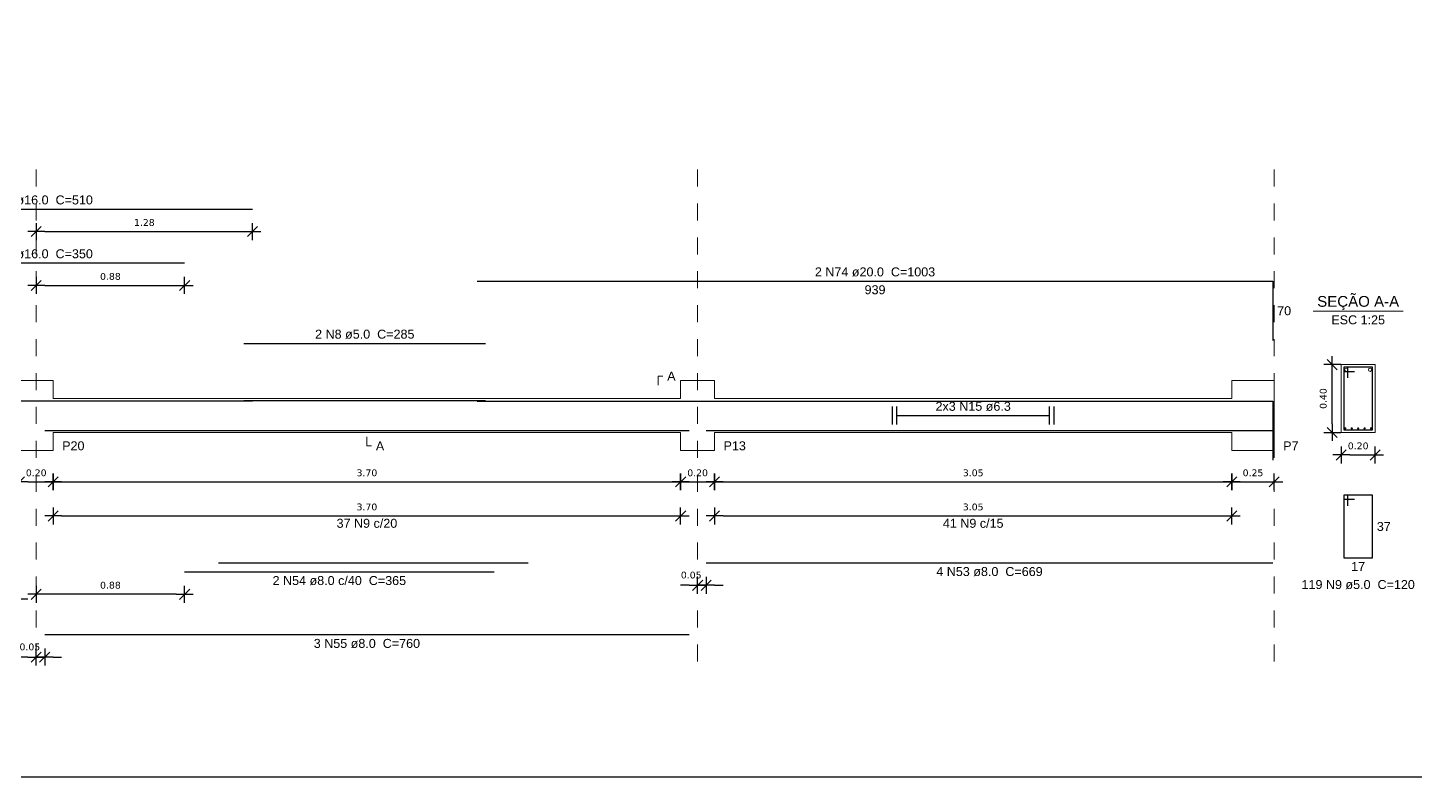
# Model space of a CAD drawing. Extents: x 25 to 1028, y -81 to 176.
# Drawn here: x 789.32 to 797.5, y 58.41 to 62.83 of the extents above; entities that cross this region are included whole.
import ezdxf

# ---------------------------------------------------------------- set-up
doc = ezdxf.new("R2010")
doc.units = 0
doc.header["$LTSCALE"] = 0.3
doc.header["$PDSIZE"] = 0.1
doc.linetypes.add('DOT2', pattern=[3.175, 0, -3.175])
doc.layers.get('0').update_dxf_attribs({"linetype": 'CONTINUOUS'})
doc.layers.get('Defpoints').update_dxf_attribs({"linetype": 'CONTINUOUS'})
doc.layers.add('ARQ-CTA-1_025', color=1, linetype='CONTINUOUS')
for name, color, linetype, lineweight in [('DT-Barras na forma', 2, 'CONTINUOUS', 30), ('DT-Barras no corte', 5, 'CONTINUOUS', 5), ('DT-Barras rebatidas', 2, 'CONTINUOUS', 30), ('DT-Forma', 5, 'CONTINUOUS', 5), ('DT-Pontilhado', 9, 'DOT2', 5), ('DT-Textos', 7, 'CONTINUOUS', 5)]:
    doc.layers.add(name, color=color, linetype=linetype, lineweight=lineweight)
doc.layers.add('VPort', color=45, linetype='CONTINUOUS', plot=False)
doc.styles.add('Arial', font='arial.ttf')
doc.styles.add('FNDE Texto Cota 0025', font='verdana.ttf', dxfattribs={"height": 0.04})
doc.dimstyles.new('FNDE 1-0025', dxfattribs={"dimscale": 5, "dimtxt": 0.04, "dimasz": 0.01, "dimexe": 0.15, "dimexo": 0.15, "dimgap": 0.005, "dimtad": 1, "dimzin": 1, "dimdsep": 46, "dimtxsty": 'FNDE Texto Cota 0025', "dimblk": 'tic', "dimcen": 0.015, "dimdle": 0.15, "dimse1": 1, "dimse2": 1, "dimclrd": 251, "dimclre": 251, "dimclrt": 256, "dimaunit": 1, "dimadec": 3, "dimazin": 0, "dimtfac": 1, "dimtix": 1, "dimtmove": 2, "dimatfit": 3, "dimfxl": 0.15, "dimtvp": 1, "dimtolj": 1, "dimtzin": 0, "dimarcsym": 0})

# ---------------------------------------------------------------- blocks, each defined once
blk = doc.blocks.new('tic')
at = {"color": 251}
for p, q in [((-1, 0), (1, 0)), ((0, -1), (0, 1))]:
    blk.add_line(p, q, dxfattribs=at)
blk.add_line((-0.6, -0.6), (0.6, 0.6))
blk = doc.blocks.new('*D601')
at = {"layer": 'ARQ-CTA-1_025', "color": 251, "lineweight": -2}
blk.add_line((789.3196, 60.1514), (789.4196, 60.1514), dxfattribs=at)
at = {"layer": 'Defpoints', "color": 0}
for p in [(789.2696, 60.2837), (789.4696, 60.2837), (789.4696, 60.1514)]:
    blk.add_point(p, dxfattribs=at)
at = {"layer": 'ARQ-CTA-1_025', "color": 251, "lineweight": -2, "xscale": 0.05, "yscale": 0.05, "zscale": 0.05, "rotation": 180}
blk.add_blockref('tic', (789.2696, 60.1514), dxfattribs=at)
at = {"layer": 'ARQ-CTA-1_025', "color": 251, "lineweight": -2, "xscale": 0.05, "yscale": 0.05, "zscale": 0.05}
blk.add_blockref('tic', (789.4696, 60.1514), dxfattribs=at)
at = {"layer": 'ARQ-CTA-1_025', "insert": (789.3696, 60.2043), "char_height": 0.04, "attachment_point": 5, "style": 'FNDE Texto Cota 0025'}
blk.add_mtext('\\A1;0.20', dxfattribs=at)
blk = doc.blocks.new('*D602')
at = {"layer": 'ARQ-CTA-1_025', "color": 251, "lineweight": -2}
blk.add_line((789.5196, 60.1514), (793.1196, 60.1514), dxfattribs=at)
at = {"layer": 'Defpoints', "color": 0}
for p in [(789.4696, 60.2837), (793.1696, 60.2837), (793.1696, 60.1514)]:
    blk.add_point(p, dxfattribs=at)
at = {"layer": 'ARQ-CTA-1_025', "color": 251, "lineweight": -2, "xscale": 0.05, "yscale": 0.05, "zscale": 0.05, "rotation": 180}
blk.add_blockref('tic', (789.4696, 60.1514), dxfattribs=at)
at = {"layer": 'ARQ-CTA-1_025', "color": 251, "lineweight": -2, "xscale": 0.05, "yscale": 0.05, "zscale": 0.05}
blk.add_blockref('tic', (793.1696, 60.1514), dxfattribs=at)
at = {"layer": 'ARQ-CTA-1_025', "insert": (791.3196, 60.2043), "char_height": 0.04, "attachment_point": 5, "style": 'FNDE Texto Cota 0025'}
blk.add_mtext('\\A1;3.70', dxfattribs=at)
blk = doc.blocks.new('*D603')
at = {"layer": 'ARQ-CTA-1_025', "color": 251, "lineweight": -2}
blk.add_line((793.2196, 60.1514), (793.3196, 60.1514), dxfattribs=at)
at = {"layer": 'Defpoints', "color": 0}
for p in [(793.1696, 60.2837), (793.3696, 60.2837), (793.3696, 60.1514)]:
    blk.add_point(p, dxfattribs=at)
at = {"layer": 'ARQ-CTA-1_025', "color": 251, "lineweight": -2, "xscale": 0.05, "yscale": 0.05, "zscale": 0.05, "rotation": 180}
blk.add_blockref('tic', (793.1696, 60.1514), dxfattribs=at)
at = {"layer": 'ARQ-CTA-1_025', "color": 251, "lineweight": -2, "xscale": 0.05, "yscale": 0.05, "zscale": 0.05}
blk.add_blockref('tic', (793.3696, 60.1514), dxfattribs=at)
at = {"layer": 'ARQ-CTA-1_025', "insert": (793.2696, 60.2043), "char_height": 0.04, "attachment_point": 5, "style": 'FNDE Texto Cota 0025'}
blk.add_mtext('\\A1;0.20', dxfattribs=at)
blk = doc.blocks.new('*D604')
at = {"layer": 'ARQ-CTA-1_025', "color": 251, "lineweight": -2}
blk.add_line((793.4196, 60.1514), (796.3696, 60.1514), dxfattribs=at)
at = {"layer": 'Defpoints', "color": 0}
for p in [(793.3696, 60.2837), (796.4196, 60.2837), (796.4196, 60.1514)]:
    blk.add_point(p, dxfattribs=at)
at = {"layer": 'ARQ-CTA-1_025', "color": 251, "lineweight": -2, "xscale": 0.05, "yscale": 0.05, "zscale": 0.05, "rotation": 180}
blk.add_blockref('tic', (793.3696, 60.1514), dxfattribs=at)
at = {"layer": 'ARQ-CTA-1_025', "color": 251, "lineweight": -2, "xscale": 0.05, "yscale": 0.05, "zscale": 0.05}
blk.add_blockref('tic', (796.4196, 60.1514), dxfattribs=at)
at = {"layer": 'ARQ-CTA-1_025', "insert": (794.8946, 60.2043), "char_height": 0.04, "attachment_point": 5, "style": 'FNDE Texto Cota 0025'}
blk.add_mtext('\\A1;3.05', dxfattribs=at)
blk = doc.blocks.new('*D605')
at = {"layer": 'ARQ-CTA-1_025', "color": 251, "lineweight": -2}
blk.add_line((796.4696, 60.1514), (796.6196, 60.1514), dxfattribs=at)
at = {"layer": 'Defpoints', "color": 0}
for p in [(796.4196, 60.2837), (796.6696, 60.2837), (796.6696, 60.1514)]:
    blk.add_point(p, dxfattribs=at)
at = {"layer": 'ARQ-CTA-1_025', "color": 251, "lineweight": -2, "xscale": 0.05, "yscale": 0.05, "zscale": 0.05, "rotation": 180}
blk.add_blockref('tic', (796.4196, 60.1514), dxfattribs=at)
at = {"layer": 'ARQ-CTA-1_025', "color": 251, "lineweight": -2, "xscale": 0.05, "yscale": 0.05, "zscale": 0.05}
blk.add_blockref('tic', (796.6696, 60.1514), dxfattribs=at)
at = {"layer": 'ARQ-CTA-1_025', "insert": (796.5446, 60.2043), "char_height": 0.04, "attachment_point": 5, "style": 'FNDE Texto Cota 0025'}
blk.add_mtext('\\A1;0.25', dxfattribs=at)
blk = doc.blocks.new('*D607')
at = {"layer": 'ARQ-CTA-1_025', "color": 251, "lineweight": -2}
blk.add_line((790.1946, 59.4885), (789.4196, 59.4885), dxfattribs=at)
at = {"layer": 'Defpoints', "color": 0}
for p in [(789.3696, 59.6209), (790.2446, 59.6209), (789.3696, 59.4885)]:
    blk.add_point(p, dxfattribs=at)
at = {"layer": 'ARQ-CTA-1_025', "color": 251, "lineweight": -2, "xscale": 0.05, "yscale": 0.05, "zscale": 0.05, "rotation": 180}
blk.add_blockref('tic', (789.3696, 59.4885), dxfattribs=at)
at = {"layer": 'ARQ-CTA-1_025', "color": 251, "lineweight": -2, "xscale": 0.05, "yscale": 0.05, "zscale": 0.05}
blk.add_blockref('tic', (790.2446, 59.4885), dxfattribs=at)
at = {"layer": 'ARQ-CTA-1_025', "insert": (789.8071, 59.5415), "char_height": 0.04, "attachment_point": 5, "style": 'FNDE Texto Cota 0025'}
blk.add_mtext('\\A1;0.88', dxfattribs=at)
blk = doc.blocks.new('*D608')
at = {"layer": 'ARQ-CTA-1_025', "color": 251, "lineweight": -2}
for p, q in [((789.3196, 59.1179), (789.2696, 59.1179)), ((789.4196, 59.1179), (789.3696, 59.1179)), ((789.4696, 59.1179), (789.5196, 59.1179))]:
    blk.add_line(p, q, dxfattribs=at)
at = {"layer": 'Defpoints', "color": 0}
for p in [(789.3696, 59.2503), (789.4196, 59.2503), (789.3696, 59.1179)]:
    blk.add_point(p, dxfattribs=at)
at = {"layer": 'ARQ-CTA-1_025', "color": 251, "lineweight": -2, "xscale": 0.05, "yscale": 0.05, "zscale": 0.05}
blk.add_blockref('tic', (789.3696, 59.1179), dxfattribs=at)
at = {"layer": 'ARQ-CTA-1_025', "color": 251, "lineweight": -2, "xscale": 0.05, "yscale": 0.05, "zscale": 0.05, "rotation": 180}
blk.add_blockref('tic', (789.4196, 59.1179), dxfattribs=at)
at = {"layer": 'ARQ-CTA-1_025', "insert": (789.3319, 59.1778), "char_height": 0.04, "attachment_point": 5, "style": 'FNDE Texto Cota 0025'}
blk.add_mtext('\\A1;0.05', dxfattribs=at)
blk = doc.blocks.new('*D609')
at = {"layer": 'ARQ-CTA-1_025', "color": 251, "lineweight": -2}
for p, q in [((793.2196, 59.5415), (793.1696, 59.5415)), ((793.3196, 59.5415), (793.2696, 59.5415)), ((793.3696, 59.5415), (793.4196, 59.5415))]:
    blk.add_line(p, q, dxfattribs=at)
at = {"layer": 'Defpoints', "color": 0}
for p in [(793.2696, 59.6739), (793.3196, 59.6739), (793.2696, 59.5415)]:
    blk.add_point(p, dxfattribs=at)
at = {"layer": 'ARQ-CTA-1_025', "color": 251, "lineweight": -2, "xscale": 0.05, "yscale": 0.05, "zscale": 0.05}
blk.add_blockref('tic', (793.2696, 59.5415), dxfattribs=at)
at = {"layer": 'ARQ-CTA-1_025', "color": 251, "lineweight": -2, "xscale": 0.05, "yscale": 0.05, "zscale": 0.05, "rotation": 180}
blk.add_blockref('tic', (793.3196, 59.5415), dxfattribs=at)
at = {"layer": 'ARQ-CTA-1_025', "insert": (793.2319, 59.6014), "char_height": 0.04, "attachment_point": 5, "style": 'FNDE Texto Cota 0025'}
blk.add_mtext('\\A1;0.05', dxfattribs=at)
blk = doc.blocks.new('*D610')
at = {"layer": 'ARQ-CTA-1_025', "color": 251, "lineweight": -2}
blk.add_line((789.4196, 61.3096), (790.1946, 61.3096), dxfattribs=at)
at = {"layer": 'Defpoints', "color": 0}
for p in [(789.3696, 61.4419), (790.2446, 61.4419), (790.2446, 61.3096)]:
    blk.add_point(p, dxfattribs=at)
at = {"layer": 'ARQ-CTA-1_025', "color": 251, "lineweight": -2, "xscale": 0.05, "yscale": 0.05, "zscale": 0.05, "rotation": 180}
blk.add_blockref('tic', (789.3696, 61.3096), dxfattribs=at)
at = {"layer": 'ARQ-CTA-1_025', "color": 251, "lineweight": -2, "xscale": 0.05, "yscale": 0.05, "zscale": 0.05}
blk.add_blockref('tic', (790.2446, 61.3096), dxfattribs=at)
at = {"layer": 'ARQ-CTA-1_025', "insert": (789.8071, 61.3625), "char_height": 0.04, "attachment_point": 5, "style": 'FNDE Texto Cota 0025'}
blk.add_mtext('\\A1;0.88', dxfattribs=at)
blk = doc.blocks.new('*D611')
at = {"layer": 'ARQ-CTA-1_025', "color": 251, "lineweight": -2}
blk.add_line((789.4196, 61.6273), (790.5946, 61.6273), dxfattribs=at)
at = {"layer": 'Defpoints', "color": 0}
for p in [(789.3696, 61.7596), (790.6446, 61.7596), (790.6446, 61.6273)]:
    blk.add_point(p, dxfattribs=at)
at = {"layer": 'ARQ-CTA-1_025', "color": 251, "lineweight": -2, "xscale": 0.05, "yscale": 0.05, "zscale": 0.05, "rotation": 180}
blk.add_blockref('tic', (789.3696, 61.6273), dxfattribs=at)
at = {"layer": 'ARQ-CTA-1_025', "color": 251, "lineweight": -2, "xscale": 0.05, "yscale": 0.05, "zscale": 0.05}
blk.add_blockref('tic', (790.6446, 61.6273), dxfattribs=at)
at = {"layer": 'ARQ-CTA-1_025', "insert": (790.0071, 61.6802), "char_height": 0.04, "attachment_point": 5, "style": 'FNDE Texto Cota 0025'}
blk.add_mtext('\\A1;1.28', dxfattribs=at)
blk = doc.blocks.new('*D612')
at = {"layer": 'ARQ-CTA-1_025', "color": 251, "lineweight": -2}
blk.add_line((797.0118, 60.4926), (797.0118, 60.7926), dxfattribs=at)
at = {"layer": 'Defpoints', "color": 0}
for p in [(797.0118, 60.8426), (797.0647, 60.8426), (797.0647, 60.4426)]:
    blk.add_point(p, dxfattribs=at)
at = {"layer": 'ARQ-CTA-1_025', "color": 251, "lineweight": -2, "xscale": 0.05, "yscale": 0.05, "zscale": 0.05}
for p, rotation in [((797.0118, 60.8426), 90), ((797.0118, 60.4426), 270)]:
    blk.add_blockref('tic', p, dxfattribs=dict(at, rotation=rotation))
at = {"layer": 'ARQ-CTA-1_025', "insert": (796.9588, 60.6426), "char_height": 0.04, "attachment_point": 5, "rotation": 90, "style": 'FNDE Texto Cota 0025'}
blk.add_mtext('\\A1;0.40', dxfattribs=at)
blk = doc.blocks.new('*D613')
at = {"layer": 'ARQ-CTA-1_025', "color": 251, "lineweight": -2}
blk.add_line((797.1147, 60.3102), (797.2147, 60.3102), dxfattribs=at)
at = {"layer": 'Defpoints', "color": 0}
for p in [(797.0647, 60.4426), (797.2647, 60.4426), (797.2647, 60.3102)]:
    blk.add_point(p, dxfattribs=at)
at = {"layer": 'ARQ-CTA-1_025', "color": 251, "lineweight": -2, "xscale": 0.05, "yscale": 0.05, "zscale": 0.05, "rotation": 180}
blk.add_blockref('tic', (797.0647, 60.3102), dxfattribs=at)
at = {"layer": 'ARQ-CTA-1_025', "color": 251, "lineweight": -2, "xscale": 0.05, "yscale": 0.05, "zscale": 0.05}
blk.add_blockref('tic', (797.2647, 60.3102), dxfattribs=at)
at = {"layer": 'ARQ-CTA-1_025', "insert": (797.1647, 60.3632), "char_height": 0.04, "attachment_point": 5, "style": 'FNDE Texto Cota 0025'}
blk.add_mtext('\\A1;0.20', dxfattribs=at)
blk = doc.blocks.new('*D615')
at = {"layer": 'ARQ-CTA-1_025', "color": 251, "lineweight": -2}
blk.add_line((789.5196, 59.9501), (793.1196, 59.9501), dxfattribs=at)
at = {"layer": 'Defpoints', "color": 0}
for p in [(789.4696, 60.0825), (793.1696, 60.0825), (793.1696, 59.9501)]:
    blk.add_point(p, dxfattribs=at)
at = {"layer": 'ARQ-CTA-1_025', "color": 251, "lineweight": -2, "xscale": 0.05, "yscale": 0.05, "zscale": 0.05, "rotation": 180}
blk.add_blockref('tic', (789.4696, 59.9501), dxfattribs=at)
at = {"layer": 'ARQ-CTA-1_025', "color": 251, "lineweight": -2, "xscale": 0.05, "yscale": 0.05, "zscale": 0.05}
blk.add_blockref('tic', (793.1696, 59.9501), dxfattribs=at)
at = {"layer": 'ARQ-CTA-1_025', "insert": (791.3196, 60.0031), "char_height": 0.04, "attachment_point": 5, "style": 'FNDE Texto Cota 0025'}
blk.add_mtext('\\A1;3.70', dxfattribs=at)
blk = doc.blocks.new('*D616')
at = {"layer": 'ARQ-CTA-1_025', "color": 251, "lineweight": -2}
blk.add_line((793.4196, 59.9501), (796.3696, 59.9501), dxfattribs=at)
at = {"layer": 'Defpoints', "color": 0}
for p in [(793.3696, 60.0825), (796.4196, 60.0825), (796.4196, 59.9501)]:
    blk.add_point(p, dxfattribs=at)
at = {"layer": 'ARQ-CTA-1_025', "color": 251, "lineweight": -2, "xscale": 0.05, "yscale": 0.05, "zscale": 0.05, "rotation": 180}
blk.add_blockref('tic', (793.3696, 59.9501), dxfattribs=at)
at = {"layer": 'ARQ-CTA-1_025', "color": 251, "lineweight": -2, "xscale": 0.05, "yscale": 0.05, "zscale": 0.05}
blk.add_blockref('tic', (796.4196, 59.9501), dxfattribs=at)
at = {"layer": 'ARQ-CTA-1_025', "insert": (794.8946, 60.0031), "char_height": 0.04, "attachment_point": 5, "style": 'FNDE Texto Cota 0025'}
blk.add_mtext('\\A1;3.05', dxfattribs=at)

msp = doc.modelspace()

# ---------------------------------------------------------------- linework, layer by layer
at = {"layer": 'DT-Barras na forma'}
for p, q in [((797.1047051, 60.8275814), (797.0797051, 60.8275814)), ((797.0797051, 60.8275814), (797.07970511, 60.4575814)), ((797.24970523, 60.8275814), (797.07970523, 60.82758134)), ((797.07970523, 60.82758134), (797.07970523, 60.80258134)), ((797.07970523, 60.80258134), (797.14220523, 60.80258134)), ((797.10470508, 60.7650814), (797.1047051, 60.8275814)), ((797.24970511, 60.4575814), (797.24970523, 60.8275814)), ((794.41807258, 60.4896314), (794.41807258, 60.5955314)), ((794.44454758, 60.4896314), (794.44454758, 60.5955314)), ((795.34469758, 60.4896314), (795.34469758, 60.5955314)), ((795.37117258, 60.4896314), (795.37117258, 60.5955314)), ((794.44454758, 60.5425814), (795.34469758, 60.5425814)), ((797.07970511, 60.4575814), (797.24970511, 60.4575814))]:
    msp.add_line(p, q, dxfattribs=at)
for points in [[(788.09462258, 60.6285814), (790.64462258, 60.6285814)], [(788.49462258, 60.6285814), (790.24462258, 60.6285814)], [(790.59462258, 60.6313314), (792.01962258, 60.6313314)], [(791.96962258, 60.6275814), (796.66212258, 60.6275814), (796.66212258, 60.2783614)], [(789.41962258, 60.4545814), (793.21962258, 60.4545814)], [(790.24462258, 60.4545814), (792.06962258, 60.4545814)], [(790.44462258, 60.4545814), (792.26962258, 60.4545814)], [(793.31962258, 60.4545814), (796.66212258, 60.4545814)]]:
    msp.add_lwpolyline(points, dxfattribs=at)
at = {"layer": 'DT-Barras no corte'}
for centre, radius in [((797.09470508, 60.8125814), 0.01), ((797.23470508, 60.8125814), 0.01), ((797.08870508, 60.4665814), 0.004), ((797.12670508, 60.4665814), 0.004), ((797.16470508, 60.4665814), 0.004), ((797.20270508, 60.4665814), 0.004), ((797.24070508, 60.4665814), 0.004)]:
    msp.add_circle(centre, radius, dxfattribs=at)
at = {"layer": 'DT-Barras rebatidas'}
for p, q in [((788.09462258, 61.7596314), (790.64462258, 61.7596314)), ((788.49462258, 61.4419314), (790.24462258, 61.4419314)), ((791.96962258, 61.3350314), (796.66212258, 61.3350314)), ((796.66212258, 61.3350314), (796.66212258, 60.98581141)), ((790.59462258, 60.9681314), (792.01962258, 60.9681314)), ((797.1047051, 60.0734064), (797.0797051, 60.0734064)), ((797.0797051, 60.0734064), (797.07970511, 59.7034064)), ((797.24970523, 60.0734064), (797.07970523, 60.07340634)), ((797.07970523, 60.07340634), (797.07970523, 60.04840634)), ((797.10470508, 60.0109064), (797.1047051, 60.0734064)), ((797.24970511, 59.7034064), (797.24970523, 60.0734064)), ((797.07970523, 60.04840634), (797.14220523, 60.04840634)), ((793.31962258, 59.6738714), (796.66212258, 59.6738714)), ((797.07970511, 59.7034064), (797.24970511, 59.7034064)), ((790.24462258, 59.6209214), (792.06962258, 59.6209214)), ((785.97712258, 59.4620714), (789.3196226, 59.4620714)), ((789.41962258, 59.2502714), (793.21962258, 59.2502714))]:
    msp.add_line(p, q, dxfattribs=at)
msp.add_lwpolyline([(790.44462258, 59.6738714), (792.26962258, 59.6738714)], dxfattribs=at)
at = {"layer": 'DT-Forma'}
for p, q in [((797.26470508, 60.8425814), (797.06470508, 60.8425814)), ((797.06470508, 60.8425814), (797.06470508, 60.4425814)), ((797.26470508, 60.4425814), (797.26470508, 60.8425814)), ((789.26962258, 60.7484814), (789.46962258, 60.7484814)), ((789.46962258, 60.7484814), (789.46962258, 60.6425814)), ((793.16962258, 60.6425814), (793.16962258, 60.7484814)), ((793.16962258, 60.7484814), (793.36962258, 60.7484814)), ((793.36962258, 60.7484814), (793.36962258, 60.6425814)), ((796.41962258, 60.6425814), (796.41962258, 60.7484814)), ((796.41962258, 60.7484814), (796.66962258, 60.7484814)), ((796.66962258, 60.7484814), (796.66962258, 60.6425814)), ((789.46962258, 60.6425814), (793.16962258, 60.6425814)), ((793.36962258, 60.6425814), (796.41962258, 60.6425814)), ((789.46962258, 60.3366814), (789.46962258, 60.4425814)), ((789.46962258, 60.4425814), (793.16962258, 60.4425814)), ((793.16962258, 60.4425814), (793.16962258, 60.3366814)), ((793.36962258, 60.3366814), (793.36962258, 60.4425814)), ((793.36962258, 60.4425814), (796.41962258, 60.4425814)), ((796.41962258, 60.4425814), (796.41962258, 60.3366814)), ((796.66962258, 60.3366814), (796.66962258, 60.4425814)), ((797.06470508, 60.4425814), (797.26470508, 60.4425814)), ((789.26962258, 60.3366814), (789.46962258, 60.3366814)), ((793.16962258, 60.3366814), (793.36962258, 60.3366814)), ((796.41962258, 60.3366814), (796.66962258, 60.3366814))]:
    msp.add_line(p, q, dxfattribs=at)
at = {"layer": 'DT-Forma', "linetype": 'Continuous'}
msp.add_line((796.66962258, 60.6425814), (796.66962258, 60.4425814), dxfattribs=at)
at = {"layer": 'DT-Pontilhado', "ltscale": 0.05}
for p, q in [((789.36962258, 59.0928964), (789.36962258, 62.0263814)), ((793.26962258, 59.0928964), (793.26962258, 62.0263814)), ((796.66962258, 59.0928964), (796.66962258, 62.0263814))]:
    msp.add_line(p, q, dxfattribs=at)
at = {"layer": 'DT-Textos'}
msp.add_line((796.89995508, 61.1588064), (797.42945508, 61.1588064), dxfattribs=at)
for points in [[(793.03724758, 60.7220064), (793.03724758, 60.7749564), (793.06372258, 60.7749564)], [(791.31962258, 60.4161064), (791.31962258, 60.3631564), (791.34609758, 60.3631564)]]:
    msp.add_lwpolyline(points, dxfattribs=at)
at = {"layer": 'VPort'}
msp.add_lwpolyline([(784.80967722, 78.60848918), (808.9966287, 78.60848918), (808.9966287, 58.40938398), (784.80967722, 58.40938398)], close=True, dxfattribs=at)

# ---------------------------------------------------------------- texts
at = {"layer": 'DT-Barras na forma', "color": 7, "insert": (794.89451758, 60.5690049), "char_height": 0.05295, "width": 0.76248, "attachment_point": 8, "line_spacing_factor": 0.9, "style": 'Arial'}
msp.add_mtext('2x3 N15 ø6.3', dxfattribs=at)
at = {"layer": 'DT-Barras rebatidas', "color": 7, "char_height": 0.05295, "line_spacing_factor": 0.9, "style": 'Arial'}
for s, insert, width, attachment_point in [('2 N73 ø16.0  C=510', (789.36951758, 61.7860049), 1.14372, 8), ('1 N72 ø16.0  C=350', (789.36951758, 61.4685049), 1.14372, 8), ('2 N74 ø20.0  C=1003', (794.31576758, 61.3615049), 1.20726, 8), ('939', (794.31587258, 61.3107079), 0.29062, 2), ('70', (796.68712225, 61.18689641), 0.22708, 1), ('2 N8 ø5.0  C=285', (791.30701758, 60.9945049), 1.01664, 8), ('37 N9 c/20', (791.31962258, 59.8797229), 0.6354, 8), ('41 N9 c/15', (794.89462258, 59.8797229), 0.6354, 8), ('37', (797.27471034, 59.9148814), 0.22708, 1), ('4 N53 ø8.0  C=669', (794.99076758, 59.5945049), 1.08018, 8), ('17', (797.16470511, 59.6790829), 0.22708, 2), ('2 N54 ø8.0 c/40  C=365', (791.15701758, 59.5415049), 1.39788, 8), ('119 N9 ø5.0  C=120', (797.16476758, 59.5180049), 1.14372, 8), ('3 N55 ø8.0  C=760', (791.31951758, 59.1707549), 1.08018, 8)]:
    msp.add_mtext(s, dxfattribs=dict(at, insert=insert, width=width, attachment_point=attachment_point))
at = {"layer": 'DT-Textos', "line_spacing_factor": 0.798, "style": 'Arial'}
for s, insert, char_height, width, attachment_point in [('SEÇÃO A-A', (797.16476758, 61.1642814), 0.06354, 0.686232, 8), ('ESC 1:25', (797.16476758, 61.0795049), 0.05295, 0.50832, 8), ('A', (793.09026758, 60.7485049), 0.05295, 0.06354, 7), ('P20', (789.52251758, 60.3367549), 0.05295, 0.19062, 7), ('A', (791.37251758, 60.3367549), 0.05295, 0.06354, 7), ('P13', (793.42251758, 60.3367549), 0.05295, 0.19062, 7), ('P7', (796.72251758, 60.3367549), 0.05295, 0.12708, 7)]:
    msp.add_mtext(s, dxfattribs=dict(at, insert=insert, char_height=char_height, width=width, attachment_point=attachment_point))

# ---------------------------------------------------------------- dimensions: what is measured, and where the dimension line sits
at = {"layer": 'ARQ-CTA-1_025'}
for base, p1, p2, picture, middle in [((790.6446225776, 61.6272564041), (789.3696225776, 61.7596314041), (790.6446225776, 61.7596314041), '*D611', (790.0071225776, 61.6802064041)), ((790.2446225776, 61.3095564041), (789.3696225776, 61.4419314041), (790.2446225776, 61.4419314041), '*D610', (789.8071225776, 61.3625064041)), ((797.26470508, 60.3102064), (797.06470508, 60.4425814), (797.26470508, 60.4425814), '*D613', (797.16470508, 60.3631564)), ((789.46962258, 60.1513564), (789.26962258, 60.2837314), (789.46962258, 60.2837314), '*D601', (789.36962258, 60.2043064)), ((793.16962258, 60.1513564), (789.46962258, 60.2837314), (793.16962258, 60.2837314), '*D602', (791.31962258, 60.2043064)), ((793.36962258, 60.1513564), (793.16962258, 60.2837314), (793.36962258, 60.2837314), '*D603', (793.26962258, 60.2043064)), ((796.41962258, 60.1513564), (793.36962258, 60.2837314), (796.41962258, 60.2837314), '*D604', (794.89462258, 60.2043064)), ((796.66962258, 60.1513564), (796.41962258, 60.2837314), (796.66962258, 60.2837314), '*D605', (796.54462258, 60.2043064)), ((793.16962258, 59.9501464), (789.46962258, 60.0825214), (793.16962258, 60.0825214), '*D615', (791.31962258, 60.0030964)), ((796.41962258, 59.9501464), (793.36962258, 60.0825214), (796.41962258, 60.0825214), '*D616', (794.89462258, 60.0030964))]:
    dim = msp.add_linear_dim(base=base, p1=p1, p2=p2, dimstyle='FNDE 1-0025', dxfattribs=at)
    dim.commit()
    dim.dimension.update_dxf_attribs({"geometry": picture, "text_midpoint": middle, "dimtype": 160})
for base, p1, p2, angle, picture, middle, dimtype in [((797.01175508, 60.8425814), (797.06470508, 60.4425814), (797.06470508, 60.8425814), 90, '*D612', (796.95880508, 60.6425814), 160), ((793.26962258, 59.5414964), (793.31962258, 59.6738714), (793.26962258, 59.6738714), 180, '*D609', (793.23185408, 59.6014434), 161), ((789.3696225776, 59.4885464041), (790.2446225776, 59.6209214041), (789.3696225776, 59.6209214041), 180, '*D607', (789.8071225776, 59.5414964041), 161), ((789.36962258, 59.1178964), (789.41962258, 59.2502714), (789.36962258, 59.2502714), 180, '*D608', (789.33185408, 59.1778434), 161)]:
    dim = msp.add_linear_dim(base=base, p1=p1, p2=p2, angle=angle, dimstyle='FNDE 1-0025', dxfattribs=at)
    dim.commit()
    dim.dimension.update_dxf_attribs({"geometry": picture, "text_midpoint": middle, "dimtype": dimtype})

doc.saveas('drawing.dxf')
